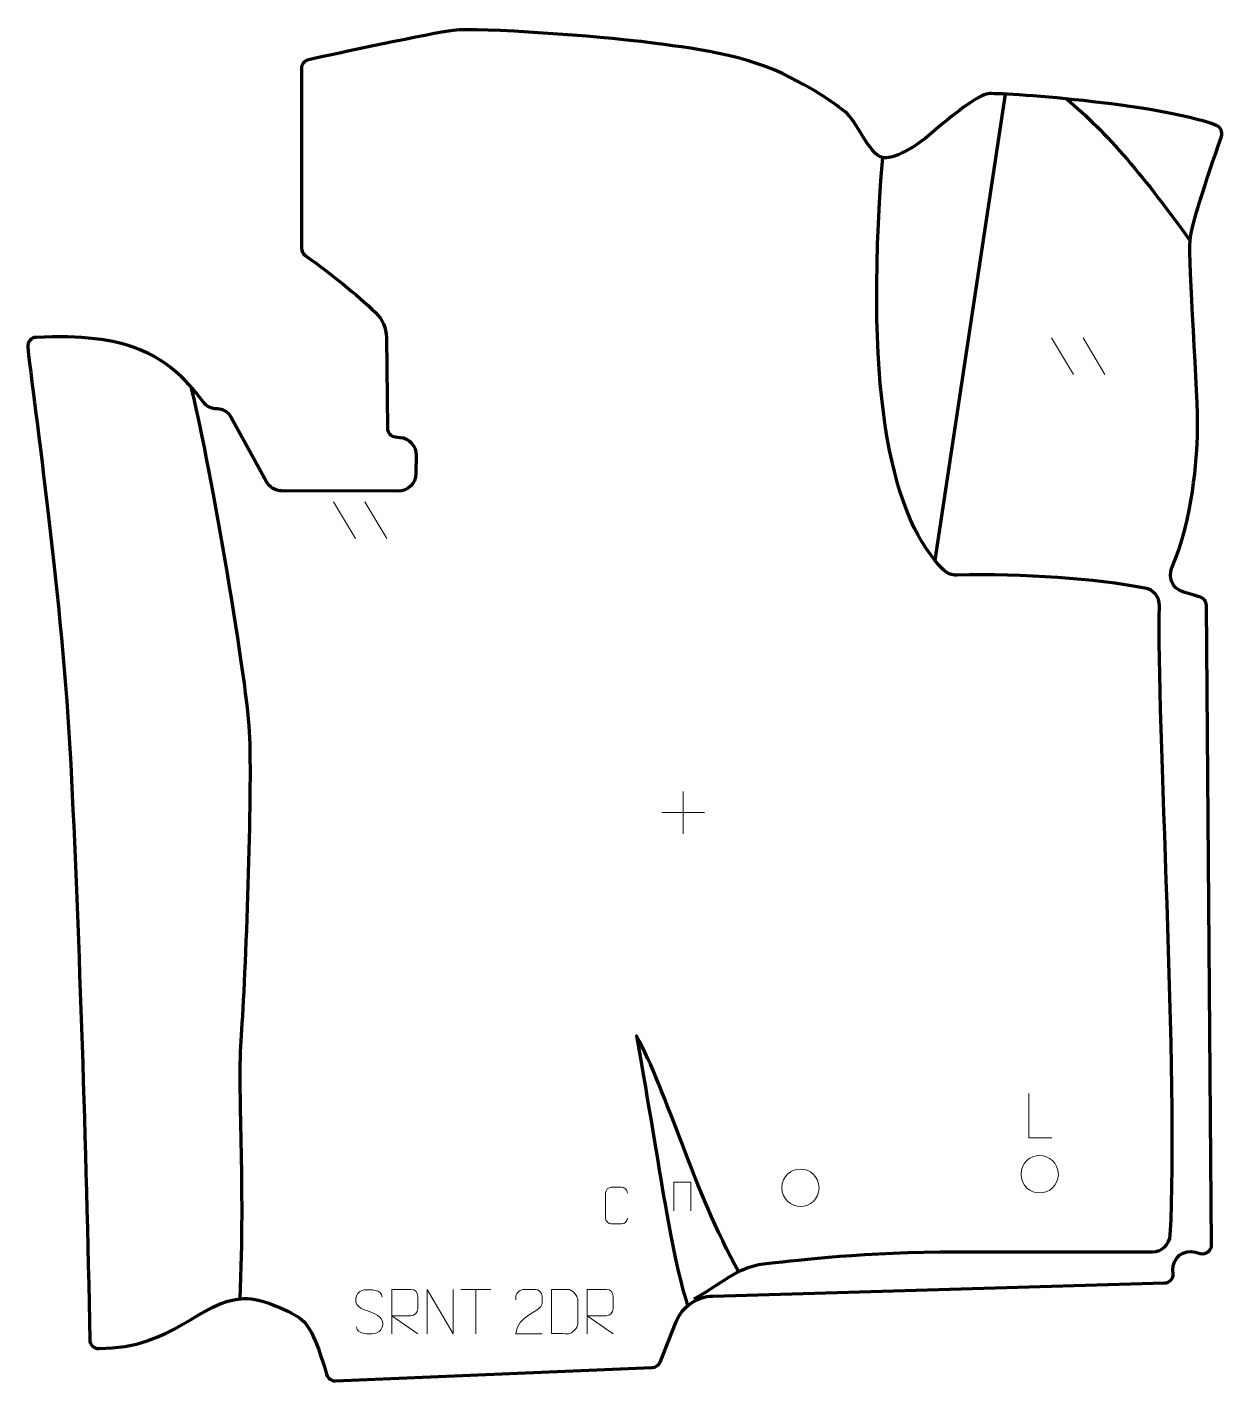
# Model space of a CAD drawing. Header units: millimetres. Extents: x -336 to 337, y -381 to 382.
import ezdxf

# ---------------------------------------------------------------- set-up
doc = ezdxf.new("R2010")
doc.units = ezdxf.units.MM
doc.header["$MEASUREMENT"] = 0
for name, color, linetype in [('layer 1', 7, 'Continuous'), ('layer 2', 7, 'Continuous'), ('layer 3', 7, 'Continuous')]:
    doc.layers.add(name, color=color, linetype=linetype)

msp = doc.modelspace()

# ---------------------------------------------------------------- linework, layer by layer
at = {"layer": 'layer 1', "color": 250, "lineweight": 9}
for points in [[(240.292, 206.8651), (240.292, 206.8651), (252.6563, 186.3208), (252.6563, 186.3208)], [(258.0219, 206.8651), (258.0219, 206.8651), (270.3862, 186.3208), (270.3862, 186.3208)], [(-164.0252, 114.5376), (-164.0252, 114.5376), (-151.6609, 93.9933), (-151.6609, 93.9933)], [(-146.2953, 114.5376), (-146.2953, 114.5376), (-133.931, 93.9933), (-133.931, 93.9933)], [(32.9213, -48.4985), (32.9213, -48.4985), (32.9213, -72.4764), (32.9213, -72.4764)], [(20.9324, -60.4875), (20.9324, -60.4875), (44.9103, -60.4875), (44.9103, -60.4875)], [(-92.3556, -329.0529), (-92.3556, -329.0529), (-75.3684, -329.0529), (-75.3684, -329.0529)], [(-83.8618, -353.9829), (-83.8618, -353.9829), (-83.8618, -329.0294), (-83.8618, -329.0294)]]:
    msp.add_open_spline(points, degree=3, dxfattribs=at)
for points, knots in [([(240.4809, -243.7033), (240.4809, -243.7033), (227.5318, -243.7033), (227.5318, -243.7033), (227.5318, -243.7033), (227.5318, -243.7033), (227.5318, -218.7497), (227.5318, -218.7497)], [0, 0, 0, 0, 0.33333333, 0.33333333, 0.33333333, 0.33333333, 1, 1, 1, 1]), ([(223.1275, -264.0942), (223.1982, -257.4538), (228.4722, -253.6078), (233.6275, -253.7048), (233.6275, -253.7048), (238.7828, -253.6078), (244.0568, -257.6712), (244.1275, -264.3116), (244.1275, -264.3116), (243.7573, -270.6409), (239.3154, -274.6716), (233.6275, -274.701), (233.6275, -274.701), (228.4722, -274.798), (223.1982, -270.7346), (223.1275, -264.0942)], [0, 0, 0, 0, 0.2, 0.2, 0.2, 0.2, 0.4, 0.4, 0.4, 0.4, 0.6, 0.6, 0.6, 0.6, 1, 1, 1, 1]), ([(88.4473, -271.6756), (88.518, -265.0352), (93.792, -261.1892), (98.9473, -261.2862), (98.9473, -261.2862), (104.1026, -261.1892), (109.3766, -265.2526), (109.4473, -271.893), (109.4473, -271.893), (109.0771, -278.2223), (104.6352, -282.253), (98.9473, -282.2824), (98.9473, -282.2824), (93.792, -282.3794), (88.518, -278.316), (88.4473, -271.6756)], [0, 0, 0, 0, 0.2, 0.2, 0.2, 0.2, 0.4, 0.4, 0.4, 0.4, 0.6, 0.6, 0.6, 0.6, 1, 1, 1, 1]), ([(1.4705, -288.9889), (1.355, -290.9086), (-0.0308, -292.1311), (-1.8053, -292.14), (-1.8053, -292.14), (-3.732, -292.1397), (-5.6587, -292.1397), (-7.5851, -292.14), (-7.5851, -292.14), (-9.1756, -292.2271), (-10.805, -290.67), (-10.7958, -289.0033), (-10.7958, -289.0033), (-10.7955, -284.2358), (-10.7955, -279.4687), (-10.7958, -274.7019), (-10.7958, -274.7019), (-10.7923, -272.9353), (-9.3491, -271.5148), (-7.5707, -271.526), (-7.5707, -271.526), (-5.6491, -271.526), (-3.7272, -271.526), (-1.8053, -271.526), (-1.8053, -271.526), (-0.1969, -271.4966), (1.4485, -272.729), (1.4705, -274.743)], [0, 0, 0, 0, 0.125, 0.125, 0.125, 0.125, 0.25, 0.25, 0.25, 0.25, 0.375, 0.375, 0.375, 0.375, 0.5, 0.5, 0.5, 0.5, 0.625, 0.625, 0.625, 0.625, 0.75, 0.75, 0.75, 0.75, 1, 1, 1, 1]), ([(27.6578, -284.8016), (27.6578, -284.8016), (27.6578, -268.6679), (27.6578, -268.6679), (27.6578, -268.6679), (27.6578, -268.6679), (37.1273, -268.6679), (37.1273, -268.6679), (37.1273, -268.6679), (37.1273, -268.6679), (37.1273, -284.8016), (37.1273, -284.8016)], [0, 0, 0, 0, 0.25, 0.25, 0.25, 0.25, 0.5, 0.5, 0.5, 0.5, 1, 1, 1, 1]), ([(-143.862, -341.5062), (-148.1103, -340.0358), (-153.0184, -338.24), (-151.0133, -332.7197), (-151.0133, -332.7197), (-149.5098, -328.5798), (-144.2962, -328.9683), (-140.6926, -329.5694), (-140.6926, -329.5694), (-137.832, -330.0466), (-136.9673, -331.2598), (-136.6567, -333.3439)], [0, 0, 0, 0, 0.25, 0.25, 0.25, 0.25, 0.5, 0.5, 0.5, 0.5, 1, 1, 1, 1]), ([(-131.194, -353.9829), (-131.194, -353.9829), (-131.194, -329.0294), (-131.194, -329.0294), (-131.194, -329.0294), (-127.5992, -329.0294), (-124.0037, -329.0294), (-120.4085, -329.0294), (-120.4085, -329.0294), (-118.0832, -329.0671), (-116.5259, -330.5571), (-116.53, -332.9235), (-116.53, -332.9235), (-116.5304, -334.959), (-116.5304, -338.0184), (-116.53, -340.0544), (-116.53, -340.0544), (-116.5365, -341.9299), (-118.3488, -343.8717), (-120.3583, -343.8908), (-120.3583, -343.8908), (-120.3583, -343.8908), (-131.194, -343.8908), (-131.194, -343.8908), (-131.194, -343.8908), (-131.194, -343.8908), (-116.5393, -353.9829), (-116.5393, -353.9829)], [0, 0, 0, 0, 0.125, 0.125, 0.125, 0.125, 0.25, 0.25, 0.25, 0.25, 0.375, 0.375, 0.375, 0.375, 0.5, 0.5, 0.5, 0.5, 0.625, 0.625, 0.625, 0.625, 0.75, 0.75, 0.75, 0.75, 1, 1, 1, 1]), ([(-111.1894, -353.9829), (-111.1894, -353.9829), (-111.1894, -329.0294), (-111.1894, -329.0294), (-111.1894, -329.0294), (-111.1894, -329.0294), (-96.5346, -353.9829), (-96.5346, -353.9829), (-96.5346, -353.9829), (-96.5346, -353.9829), (-96.5346, -329.0294), (-96.5346, -329.0294)], [0, 0, 0, 0, 0.25, 0.25, 0.25, 0.25, 0.5, 0.5, 0.5, 0.5, 1, 1, 1, 1]), ([(-46.4906, -353.9933), (-51.405, -353.993), (-56.3194, -353.993), (-61.2335, -353.9933), (-61.2335, -353.9933), (-61.2335, -344.061), (-46.5825, -341.4198), (-46.4906, -337.1095), (-46.4906, -337.1095), (-46.4909, -335.6854), (-46.4909, -334.2617), (-46.4906, -332.8384), (-46.4906, -332.8384), (-46.5075, -330.7613), (-48.6303, -329.0365), (-50.3013, -329.0192), (-50.3013, -329.0192), (-52.3745, -329.0196), (-54.4474, -329.0196), (-56.5198, -329.0192), (-56.5198, -329.0192), (-58.3419, -329.0027), (-61.1666, -330.7948), (-61.2335, -332.8884), (-61.2335, -332.8884), (-61.2335, -332.8884), (-61.2335, -334.9432), (-61.2335, -334.9432)], [0, 0, 0, 0, 0.125, 0.125, 0.125, 0.125, 0.25, 0.25, 0.25, 0.25, 0.375, 0.375, 0.375, 0.375, 0.5, 0.5, 0.5, 0.5, 0.625, 0.625, 0.625, 0.625, 0.75, 0.75, 0.75, 0.75, 1, 1, 1, 1]), ([(-41.2544, -353.9548), (-38.9226, -353.9544), (-33.9724, -353.9784), (-31.6409, -353.9787), (-31.6409, -353.9787), (-29.7159, -354.0841), (-26.3973, -350.5425), (-26.4085, -348.5252), (-26.4085, -348.5252), (-26.4089, -342.7551), (-26.4089, -340.5854), (-26.4085, -334.8161), (-26.4085, -334.8161), (-26.4128, -332.678), (-29.7873, -329.0179), (-31.9397, -329.0314), (-31.9397, -329.0314), (-34.2654, -329.0314), (-38.9897, -329.0314), (-41.3158, -329.0314), (-41.3158, -329.0314), (-41.3154, -334.7783), (-41.2541, -348.2075), (-41.2544, -353.9548)], [0, 0, 0, 0, 0.14285714, 0.14285714, 0.14285714, 0.14285714, 0.28571429, 0.28571429, 0.28571429, 0.28571429, 0.42857143, 0.42857143, 0.42857143, 0.42857143, 0.57142857, 0.57142857, 0.57142857, 0.57142857, 0.71428571, 0.71428571, 0.71428571, 0.71428571, 1, 1, 1, 1]), ([(-21.194, -353.9829), (-21.194, -353.9829), (-21.194, -329.0294), (-21.194, -329.0294), (-21.194, -329.0294), (-17.5992, -329.0294), (-14.0037, -329.0294), (-10.4085, -329.0294), (-10.4085, -329.0294), (-8.0832, -329.0671), (-6.5259, -330.5571), (-6.53, -332.9235), (-6.53, -332.9235), (-6.5304, -334.959), (-6.5304, -338.0184), (-6.53, -340.0544), (-6.53, -340.0544), (-6.5365, -341.9299), (-8.3488, -343.8717), (-10.3583, -343.8908), (-10.3583, -343.8908), (-10.3583, -343.8908), (-21.194, -343.8908), (-21.194, -343.8908), (-21.194, -343.8908), (-21.194, -343.8908), (-6.5393, -353.9829), (-6.5393, -353.9829)], [0, 0, 0, 0, 0.125, 0.125, 0.125, 0.125, 0.25, 0.25, 0.25, 0.25, 0.375, 0.375, 0.375, 0.375, 0.5, 0.5, 0.5, 0.5, 0.625, 0.625, 0.625, 0.625, 0.75, 0.75, 0.75, 0.75, 1, 1, 1, 1]), ([(-143.862, -341.5063), (-139.8434, -343.153), (-134.8139, -345.0413), (-136.6479, -350.4016), (-136.6479, -350.4016), (-138.1077, -354.668), (-143.0185, -354.4113), (-146.7446, -353.8566), (-146.7446, -353.8566), (-149.4946, -353.4468), (-150.7155, -352.2333), (-151.0935, -350.1211)], [0, 0, 0, 0, 0.25, 0.25, 0.25, 0.25, 0.5, 0.5, 0.5, 0.5, 1, 1, 1, 1])]:
    msp.add_open_spline(points, degree=3, knots=knots, dxfattribs=at)
at = {"layer": 'layer 2', "color": 230, "lineweight": 200}
msp.add_open_spline([(-296.154, -362.3717), (-298.8979, -362.3823), (-301.1479, -360.2063), (-301.1973, -357.4624), (-301.1973, -357.4624), (-303.1919, -246.2285), (-307.294, -131.7606), (-311.43, -41.9811), (-311.43, -41.9811), (-315.7215, 51.1795), (-330.9777, 157.2044), (-336.1583, 201.6445), (-336.1583, 201.6445), (-336.4952, 204.5355), (-334.3016, 207.0953), (-331.394, 207.2184), (-331.394, 207.2184), (-280.9228, 209.3583), (-258.4992, 199.152), (-237.3893, 170.8749), (-237.3893, 170.8749), (-235.5055, 168.3514), (-232.5263, 166.8835), (-229.3774, 166.8895), (-229.3774, 166.8895), (-229.3774, 166.8895), (-229.249, 166.8899), (-229.249, 166.8899), (-229.249, 166.8899), (-226.1392, 166.8959), (-223.2743, 165.2029), (-221.7789, 162.4756), (-221.7789, 162.4756), (-221.7789, 162.4756), (-201.7312, 125.9112), (-201.7312, 125.9112), (-201.7312, 125.9112), (-199.9779, 122.7133), (-196.6234, 120.7236), (-192.9771, 120.7187), (-192.9771, 120.7187), (-192.9771, 120.7187), (-127.5516, 120.6259), (-127.5516, 120.6259), (-127.5516, 120.6259), (-122.073, 120.6181), (-117.6079, 125.0215), (-117.5384, 130.5012), (-117.5384, 130.5012), (-117.5384, 130.5012), (-117.4071, 140.809), (-117.4071, 140.809), (-117.4071, 140.809), (-117.3408, 146.0279), (-121.2979, 150.4204), (-126.4943, 150.8967), (-126.4943, 150.8967), (-126.4943, 150.8967), (-129.0689, 151.1327), (-129.0689, 151.1327), (-129.0689, 151.1327), (-131.6202, 151.3662), (-133.582, 153.4914), (-133.612, 156.054), (-133.612, 156.054), (-133.612, 156.054), (-134.2128, 207.1196), (-134.2128, 207.1196), (-134.2128, 207.1196), (-134.2755, 212.4476), (-136.4515, 217.5368), (-140.2812, 221.2402), (-140.2812, 221.2402), (-151.0187, 231.6235), (-164.867, 242.4312), (-179.9388, 253.4062), (-179.9388, 253.4062), (-181.2331, 254.3484), (-182.0018, 255.8516), (-182.0018, 257.4529), (-182.0018, 257.4529), (-182.0018, 257.4529), (-182.0018, 358.7036), (-182.0018, 358.7036), (-182.0018, 358.7036), (-182.0018, 361.0581), (-180.3614, 363.0932), (-178.0606, 363.5913), (-178.0606, 363.5913), (-162.9155, 366.869), (-108.6988, 378.5294), (-96.5491, 380.1285), (-96.5491, 380.1285), (-82.3901, 381.9919), (-11.2207, 376.4018), (9.2729, 373.7926), (9.2729, 373.7926), (29.7668, 371.1837), (64.6677, 367.4571), (88.7635, 355.7794), (88.7635, 355.7794), (112.8593, 344.1018), (120.8758, 336.4525), (124.114, 334.2632), (124.114, 334.2632), (129.9154, 330.3399), (137.6945, 309.9155), (145.2274, 308.4889), (145.2274, 308.4889), (150.1761, 307.5515), (160.0567, 311.3047), (174.2162, 323.4795), (174.2162, 323.4795), (188.3753, 335.6538), (199.3054, 343.6047), (204.6044, 344.4331), (204.6044, 344.4331), (209.6562, 345.2222), (300.0407, 339.238), (333.0057, 326.6234), (333.0057, 326.6234), (335.5097, 325.6653), (336.7896, 322.8797), (335.921, 320.3429), (335.921, 320.3429), (327.278, 295.0911), (319.2325, 271.244), (318.2931, 261.6125), (318.2931, 261.6125), (317.2993, 251.4253), (323.0129, 172.6631), (322.5158, 154.5254), (322.5158, 154.5254), (322.0689, 138.203), (320.0125, 105.381), (308.0188, 77.426), (308.0188, 77.426), (305.7328, 72.0988), (308.4467, 65.9386), (313.9243, 64.0442), (313.9243, 64.0442), (317.7061, 62.7367), (321.2822, 61.7113), (323.8116, 61.0356), (323.8116, 61.0356), (325.9836, 60.4554), (327.4974, 58.4943), (327.515, 56.2461), (327.515, 56.2461), (327.515, 56.2461), (330.411, -303.9088), (330.411, -303.9088), (330.411, -303.9088), (330.4382, -307.2481), (327.248, -309.6753), (324.0377, -308.7577), (324.0377, -308.7577), (324.0377, -308.7577), (321.4176, -308.0087), (321.4176, -308.0087), (321.4176, -308.0087), (314.7928, -306.1157), (308.2834, -311.334), (308.6877, -318.2135), (308.6877, -318.2135), (308.6877, -318.2135), (308.7995, -320.1101), (308.7995, -320.1101), (308.7995, -320.1101), (308.9649, -322.9259), (306.7714, -325.3213), (303.9527, -325.4028), (303.9527, -325.4028), (303.9527, -325.4028), (49.6613, -332.7683), (49.6613, -332.7683), (49.6613, -332.7683), (40.5233, -333.0333), (32.4136, -338.6978), (29.0186, -347.1878), (29.0186, -347.1878), (29.0186, -347.1878), (19.9141, -369.9529), (19.9141, -369.9529), (19.9141, -369.9529), (19.1831, -371.7817), (17.4468, -373.0108), (15.4793, -373.0926), (15.4793, -373.0926), (15.4793, -373.0926), (-162.8396, -380.4939), (-162.8396, -380.4939), (-162.8396, -380.4939), (-165.1598, -380.5905), (-167.2409, -379.0785), (-167.8632, -376.8409), (-167.8632, -376.8409), (-170.0726, -368.8931), (-175.6186, -350.9191), (-181.7612, -346.1224), (-181.7612, -346.1224), (-187.1767, -341.8933), (-203.8617, -333.7032), (-214.5434, -334.2003), (-214.5434, -334.2003), (-239.7656, -335.3736), (-253.4005, -362.2038), (-296.154, -362.3717)], degree=3, knots=[0, 0, 0, 0, 0.01886792, 0.01886792, 0.01886792, 0.01886792, 0.03773585, 0.03773585, 0.03773585, 0.03773585, 0.05660377, 0.05660377, 0.05660377, 0.05660377, 0.0754717, 0.0754717, 0.0754717, 0.0754717, 0.09433962, 0.09433962, 0.09433962, 0.09433962, 0.11320755, 0.11320755, 0.11320755, 0.11320755, 0.13207547, 0.13207547, 0.13207547, 0.13207547, 0.1509434, 0.1509434, 0.1509434, 0.1509434, 0.16981132, 0.16981132, 0.16981132, 0.16981132, 0.18867925, 0.18867925, 0.18867925, 0.18867925, 0.20754717, 0.20754717, 0.20754717, 0.20754717, 0.22641509, 0.22641509, 0.22641509, 0.22641509, 0.24528302, 0.24528302, 0.24528302, 0.24528302, 0.26415094, 0.26415094, 0.26415094, 0.26415094, 0.28301887, 0.28301887, 0.28301887, 0.28301887, 0.30188679, 0.30188679, 0.30188679, 0.30188679, 0.32075472, 0.32075472, 0.32075472, 0.32075472, 0.33962264, 0.33962264, 0.33962264, 0.33962264, 0.35849057, 0.35849057, 0.35849057, 0.35849057, 0.37735849, 0.37735849, 0.37735849, 0.37735849, 0.39622642, 0.39622642, 0.39622642, 0.39622642, 0.41509434, 0.41509434, 0.41509434, 0.41509434, 0.43396226, 0.43396226, 0.43396226, 0.43396226, 0.45283019, 0.45283019, 0.45283019, 0.45283019, 0.47169811, 0.47169811, 0.47169811, 0.47169811, 0.49056604, 0.49056604, 0.49056604, 0.49056604, 0.50943396, 0.50943396, 0.50943396, 0.50943396, 0.52830189, 0.52830189, 0.52830189, 0.52830189, 0.54716981, 0.54716981, 0.54716981, 0.54716981, 0.56603774, 0.56603774, 0.56603774, 0.56603774, 0.58490566, 0.58490566, 0.58490566, 0.58490566, 0.60377358, 0.60377358, 0.60377358, 0.60377358, 0.62264151, 0.62264151, 0.62264151, 0.62264151, 0.64150943, 0.64150943, 0.64150943, 0.64150943, 0.66037736, 0.66037736, 0.66037736, 0.66037736, 0.67924528, 0.67924528, 0.67924528, 0.67924528, 0.69811321, 0.69811321, 0.69811321, 0.69811321, 0.71698113, 0.71698113, 0.71698113, 0.71698113, 0.73584906, 0.73584906, 0.73584906, 0.73584906, 0.75471698, 0.75471698, 0.75471698, 0.75471698, 0.77358491, 0.77358491, 0.77358491, 0.77358491, 0.79245283, 0.79245283, 0.79245283, 0.79245283, 0.81132075, 0.81132075, 0.81132075, 0.81132075, 0.83018868, 0.83018868, 0.83018868, 0.83018868, 0.8490566, 0.8490566, 0.8490566, 0.8490566, 0.86792453, 0.86792453, 0.86792453, 0.86792453, 0.88679245, 0.88679245, 0.88679245, 0.88679245, 0.90566038, 0.90566038, 0.90566038, 0.90566038, 0.9245283, 0.9245283, 0.9245283, 0.9245283, 0.94339623, 0.94339623, 0.94339623, 0.94339623, 0.96226415, 0.96226415, 0.96226415, 0.96226415, 1, 1, 1, 1], dxfattribs=at)
at = {"layer": 'layer 3', "color": 142, "lineweight": 200}
for points in [[(214.257, 344.2295), (214.257, 344.2295), (174.6245, 81.6661), (174.6245, 81.6661)], [(248.7438, 341.5459), (270.8732, 323.5296), (294.2214, 295.531), (318.2928, 261.6125)]]:
    msp.add_open_spline(points, degree=3, dxfattribs=at)
for points, knots in [([(39.1769, -334.3582), (58.3016, -323.3563), (63.8794, -315.786), (81.4107, -314.1925), (81.4107, -314.1925), (98.9416, -312.5987), (134.4022, -307.8178), (187.3933, -307.8178), (187.3933, -307.8178), (187.3933, -307.8178), (297.1809, -307.8178), (297.1809, -307.8178), (297.1809, -307.8178), (302.4821, -307.8178), (306.8632, -303.6818), (307.1592, -298.3888), (307.1592, -298.3888), (312.0046, -211.7166), (299.5953, -5.6972), (301.0106, 55.9618), (301.0106, 55.9618), (301.1228, 60.8643), (297.6691, 65.1347), (292.846, 66.0227), (292.846, 66.0227), (264.7271, 71.1982), (224.8914, 74.3108), (187.0204, 73.2144), (187.0204, 73.2144), (184.2906, 73.1354), (181.6596, 74.1923), (179.7101, 76.1047), (179.7101, 76.1047), (151.7243, 103.5589), (134.1693, 169.1918), (145.2272, 308.4889)], [0, 0, 0, 0, 0.1, 0.1, 0.1, 0.1, 0.2, 0.2, 0.2, 0.2, 0.3, 0.3, 0.3, 0.3, 0.4, 0.4, 0.4, 0.4, 0.5, 0.5, 0.5, 0.5, 0.6, 0.6, 0.6, 0.6, 0.7, 0.7, 0.7, 0.7, 0.8, 0.8, 0.8, 0.8, 1, 1, 1, 1]), ([(-216.611, -334.3582), (-213.4233, -267.4223), (-218.2091, -217.7723), (-215.8183, -185.8978), (-215.8183, -185.8978), (-213.4279, -154.0233), (-209.4436, -48.4394), (-211.2365, -14.971), (-211.2365, -14.971), (-213.0296, 18.4975), (-235.1784, 144.8456), (-244.0254, 179.0876)], [0, 0, 0, 0, 0.25, 0.25, 0.25, 0.25, 0.5, 0.5, 0.5, 0.5, 1, 1, 1, 1]), ([(64.0973, -319.0025), (39.1767, -274.3493), (23.2401, -216.1784), (6.7131, -186.2959), (6.7131, -186.2959), (20.8493, -267.576), (25.657, -306.9777), (35.4052, -338.2761)], [0, 0, 0, 0, 0.33333333, 0.33333333, 0.33333333, 0.33333333, 1, 1, 1, 1])]:
    msp.add_open_spline(points, degree=3, knots=knots, dxfattribs=at)

doc.saveas('drawing.dxf')
